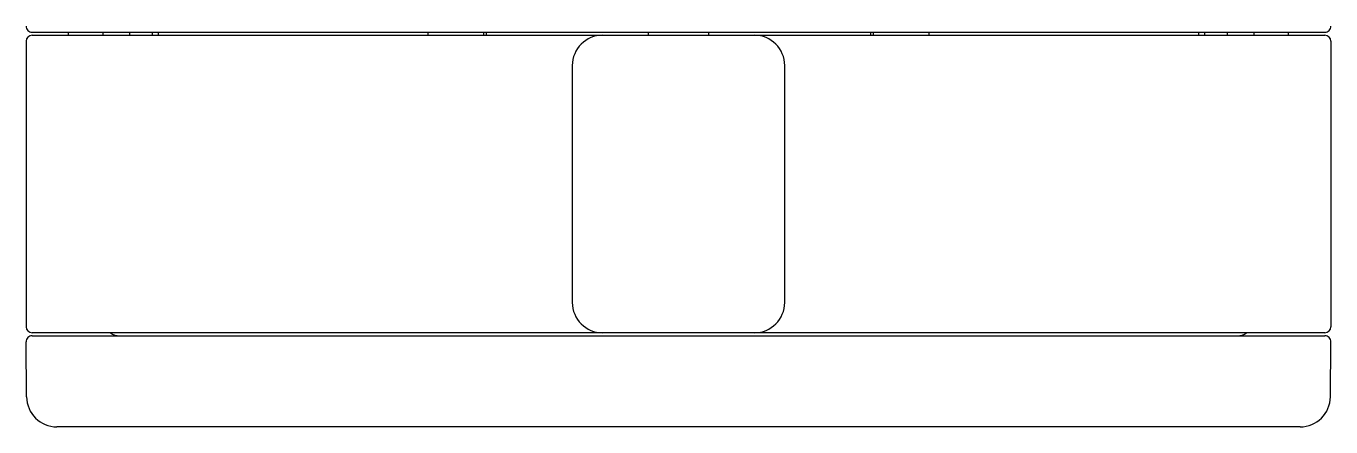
# Model space of a CAD drawing. Extents: x 300 to 2828, y 64 to 1916.
# Drawn here: x 1530.97 to 1573.97, y 1487.62 to 1500.82 of the extents above; entities that cross this region are included whole.
import ezdxf

# ---------------------------------------------------------------- set-up
doc = ezdxf.new("R2010")
doc.units = 0
doc.header["$LTSCALE"] = 10
doc.header["$MEASUREMENT"] = 0
doc.layers.add('AM_VIS', color=7, linetype='CONTINUOUS', lineweight=30)

msp = doc.modelspace()

# ---------------------------------------------------------------- linework, layer by layer
at = {"layer": 'AM_VIS', "lineweight": -3}
for p, q in [((1530.971, 1500.319), (1530.971, 1490.919)), ((1531.171, 1500.619), (1573.771, 1500.619)), ((1531.171, 1500.519), (1549.971, 1500.519)), ((1532.372, 1500.519), (1532.371, 1500.619)), ((1533.497, 1500.619), (1533.498, 1500.519)), ((1534.374, 1500.619), (1534.375, 1500.519)), ((1535.14, 1500.519), (1535.139, 1500.619)), ((1535.324, 1500.619), (1535.325, 1500.519)), ((1544.21, 1500.619), (1544.21, 1500.519)), ((1546.058, 1500.519), (1546.057, 1500.619)), ((1546.134, 1500.619), (1546.134, 1500.519)), ((1549.971, 1500.519), (1554.971, 1500.519)), ((1551.471, 1500.619), (1551.472, 1500.519)), ((1553.47, 1500.519), (1553.471, 1500.619)), ((1554.971, 1500.519), (1573.771, 1500.519)), ((1558.808, 1500.519), (1558.808, 1500.619)), ((1558.885, 1500.619), (1558.884, 1500.519)), ((1560.732, 1500.519), (1560.733, 1500.619)), ((1569.617, 1500.519), (1569.618, 1500.619)), ((1569.803, 1500.619), (1569.802, 1500.519)), ((1570.567, 1500.519), (1570.568, 1500.619)), ((1571.444, 1500.519), (1571.445, 1500.619)), ((1572.57, 1500.519), (1572.571, 1500.619)), ((1573.971, 1500.319), (1573.971, 1490.919)), ((1548.971, 1499.519), (1548.971, 1491.719)), ((1555.971, 1491.719), (1555.971, 1499.519)), ((1530.987, 1488.61), (1530.971, 1490.417)), ((1549.971, 1490.719), (1531.171, 1490.719)), ((1531.171, 1490.619), (1573.771, 1490.619)), ((1554.971, 1490.719), (1549.971, 1490.719)), ((1573.771, 1490.719), (1554.971, 1490.719)), ((1573.955, 1488.61), (1573.971, 1490.417)), ((1572.955, 1487.619), (1531.987, 1487.619))]:
    msp.add_line(p, q, dxfattribs=at)
for centre, radius, start, end in [((1531.171, 1500.819), 0.2, 179.5, 270), ((1573.771, 1500.819), 0.2, 270, 0.5), ((1531.171, 1500.319), 0.2, 90, 180), ((1549.971, 1499.519), 1, 90, 180), ((1554.971, 1499.519), 1, 0, 90), ((1573.771, 1500.319), 0.2, 0, 90), ((1549.971, 1491.719), 1, 180, 270), ((1554.971, 1491.719), 1, 270, 0), ((1531.171, 1490.919), 0.2, 180, 270), ((1573.771, 1490.919), 0.2, 270, 0), ((1531.171, 1490.419), 0.2, 90, 180.5), ((1534.054, 1491.119), 0.5, 233.1301, 270), ((1570.888, 1491.119), 0.5, 270, 306.8699), ((1573.771, 1490.419), 0.2, 359.5, 90), ((1531.987, 1488.619), 1, 180.5, 270), ((1572.955, 1488.619), 1, 270, 359.5)]:
    msp.add_arc(centre, radius, start, end, dxfattribs=at)

doc.saveas('drawing.dxf')
